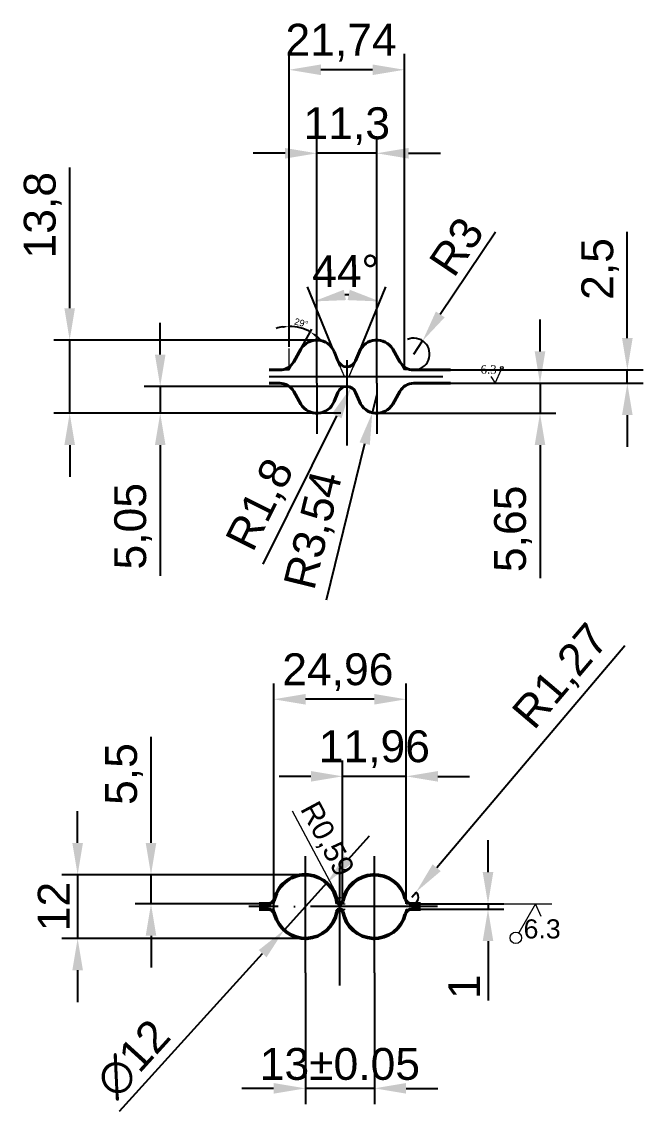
# Model space of a CAD drawing. Header units: millimetres. Extents: x 1526 to 31626, y -4643 to 9189.
# Drawn here: x 21896.2 to 22013.4, y -1678.7 to -1473.3 of the extents above; entities that cross this region are included whole.
import ezdxf

# ---------------------------------------------------------------- set-up
doc = ezdxf.new("R2010")
doc.units = ezdxf.units.MM
doc.linetypes.add('ACAD_ISO04W100', pattern=[30, 24, -3, 0, -3])
for name, color, linetype, lineweight in [('Main', 1, 'Continuous', 40), ('контурная', 7, 'Continuous', 50), ('осевые', 1, 'ACAD_ISO04W100', 25), ('тонкая', 7, 'Continuous', 20)]:
    doc.layers.add(name, color=color, linetype=linetype, lineweight=lineweight)
doc.layers.add('осевая', color=4, linetype='Continuous')
doc.styles.add('s1v4', font='arial.ttf', dxfattribs={"height": 4})
doc.styles.add('s1x3', font='times.ttf', dxfattribs={"height": 3})
doc.styles.get("Standard").update_dxf_attribs({"font": 'arial.ttf'})
doc.dimstyles.new('ISO-25', dxfattribs={"dimtxt": 2.5, "dimasz": 2.5, "dimexe": 1.25, "dimexo": 0.625, "dimtad": 1, "dimtxsty": 'Standard', "dimcen": 2.5, "dimadec": 0, "dimazin": 0, "dimtfac": 1, "dimtmove": 0, "dimatfit": 3, "dimfxl": 1, "dimarcsym": 0})
doc.dimstyles.new('s1v4', dxfattribs={"dimtxt": 4, "dimasz": 1.5, "dimexe": 1, "dimexo": 0, "dimgap": 0.7, "dimtad": 1, "dimtxsty": 'Standard', "dimcen": 1, "dimadec": 0, "dimazin": 0, "dimtfac": 1, "dimtix": 1, "dimtmove": 0, "dimatfit": 3, "dimfxl": 1, "dimlwd": -1, "dimlwe": 20, "dimarcsym": 0})
doc.dimstyles.new('s2v4', dxfattribs={"dimtxt": 8, "dimasz": 6, "dimexe": 3, "dimexo": 0, "dimgap": 1.5, "dimtad": 1, "dimtxsty": 'Standard', "dimcen": 2.5, "dimadec": 0, "dimazin": 0, "dimtfac": 1, "dimtmove": 0, "dimatfit": 3, "dimfxl": 1, "dimarcsym": 0})
doc.dimstyles.new('s2v4$0', dxfattribs={"dimtxt": 8, "dimasz": 6, "dimexe": 3, "dimexo": 0, "dimgap": 1.5, "dimtad": 1, "dimtxsty": 'Standard', "dimcen": 2.5, "dimadec": 0, "dimazin": 0, "dimtfac": 1, "dimtmove": 0, "dimatfit": 3, "dimfxl": 1, "dimarcsym": 0})

# ---------------------------------------------------------------- blocks, each defined once
blk = doc.blocks.new('*D1932')
at = {"layer": 'Defpoints', "color": 0, "transparency": 16777216}
for p in [(21977.07, -1541.46), (21993.97, -1541.46), (21963.17, -1547.11)]:
    blk.add_point(p, dxfattribs=at)
at = {"layer": 'тонкая', "color": 0, "lineweight": -2, "transparency": 16777216}
for p, q in [((21993.97, -1535.46), (21993.97, -1529.46)), ((21977.07, -1541.46), (21996.97, -1541.46)), ((21993.97, -1541.46), (21993.97, -1547.11)), ((21963.17, -1547.11), (21996.97, -1547.11)), ((21993.97, -1553.11), (21993.97, -1578.21))]:
    blk.add_line(p, q, dxfattribs=at)
at = {"layer": 'тонкая', "color": 0, "transparency": 16777216}
for points in [[(21992.97, -1535.46), (21994.97, -1535.46), (21993.97, -1541.46)], [(21992.97, -1553.11), (21994.97, -1553.11), (21993.97, -1547.11)]]:
    blk.add_solid(points, dxfattribs=at)
at = {"layer": 'тонкая', "color": 0, "transparency": 16777216, "insert": (21988.87, -1568.9), "char_height": 6, "attachment_point": 5, "rotation": 90}
blk.add_mtext('5,65', dxfattribs=at)
blk = doc.blocks.new('*D1933')
at = {"layer": 'Defpoints', "color": 0, "transparency": 16777216}
for p in [(21951.87, -1498.11), (21951.87, -1541.46), (21963.17, -1541.46)]:
    blk.add_point(p, dxfattribs=at)
at = {"layer": 'тонкая', "color": 0, "lineweight": -2, "transparency": 16777216}
for p, q in [((21951.87, -1541.46), (21951.87, -1495.11)), ((21963.17, -1541.46), (21963.17, -1495.11)), ((21945.87, -1498.11), (21939.87, -1498.11)), ((21963.17, -1498.11), (21951.87, -1498.11)), ((21969.17, -1498.11), (21975.17, -1498.11))]:
    blk.add_line(p, q, dxfattribs=at)
at = {"layer": 'тонкая', "color": 0, "transparency": 16777216}
for points in [[(21945.87, -1497.11), (21945.87, -1499.11), (21951.87, -1498.11)], [(21969.17, -1497.11), (21969.17, -1499.11), (21963.17, -1498.11)]]:
    blk.add_solid(points, dxfattribs=at)
at = {"layer": 'тонкая', "color": 0, "transparency": 16777216, "insert": (21957.52, -1493), "char_height": 6, "attachment_point": 5}
blk.add_mtext('11,3', dxfattribs=at)
blk = doc.blocks.new('*D1934')
at = {"layer": 'Defpoints', "color": 0, "transparency": 16777216}
for p in [(21957.52, -1542.06), (21922.33, -1547.11), (21956.41, -1547.11)]:
    blk.add_point(p, dxfattribs=at)
at = {"layer": 'тонкая', "color": 0, "lineweight": -2, "transparency": 16777216}
for p, q in [((21922.33, -1536.06), (21922.33, -1530.06)), ((21957.52, -1542.06), (21919.33, -1542.06)), ((21922.33, -1542.06), (21922.33, -1547.11)), ((21956.41, -1547.11), (21919.33, -1547.11)), ((21922.33, -1553.11), (21922.33, -1577.74))]:
    blk.add_line(p, q, dxfattribs=at)
at = {"layer": 'тонкая', "color": 0, "transparency": 16777216}
for points in [[(21921.33, -1536.06), (21923.33, -1536.06), (21922.33, -1542.06)], [(21921.33, -1553.11), (21923.33, -1553.11), (21922.33, -1547.11)]]:
    blk.add_solid(points, dxfattribs=at)
at = {"layer": 'тонкая', "color": 0, "transparency": 16777216, "insert": (21917.22, -1568.42), "char_height": 6, "attachment_point": 5, "rotation": 90}
blk.add_mtext('5,05', dxfattribs=at)
blk = doc.blocks.new('*D1935')
at = {"layer": 'Defpoints', "color": 0, "transparency": 16777216}
for p in [(21957.52, -1543.86), (21958.32, -1542.24)]:
    blk.add_point(p, dxfattribs=at)
at = {"layer": 'тонкая', "color": 0, "lineweight": -2, "transparency": 16777216}
blk.add_line((21941.72, -1575.58), (21955.64, -1547.62), dxfattribs=at)
at = {"layer": 'тонкая', "color": 0, "transparency": 16777216}
blk.add_solid([(21954.75, -1547.17), (21956.54, -1548.06), (21958.32, -1542.24)], dxfattribs=at)
at = {"layer": 'тонкая', "color": 0, "transparency": 16777216, "insert": (21941.53, -1564.49), "char_height": 6, "attachment_point": 5, "rotation": 63.5245}
blk.add_mtext('R1,8', dxfattribs=at)
blk = doc.blocks.new('*D1936')
at = {"layer": 'Defpoints', "color": 0, "transparency": 16777216}
for p in [(21977.07, -1538.96), (22010.44, -1538.96), (21977.07, -1541.46)]:
    blk.add_point(p, dxfattribs=at)
at = {"layer": 'тонкая', "color": 0, "lineweight": -2, "transparency": 16777216}
for p, q in [((22010.44, -1532.96), (22010.44, -1512.89)), ((21977.07, -1538.96), (22013.44, -1538.96)), ((22010.44, -1541.46), (22010.44, -1538.96)), ((21977.07, -1541.46), (22013.44, -1541.46)), ((22010.44, -1547.46), (22010.44, -1553.46))]:
    blk.add_line(p, q, dxfattribs=at)
at = {"layer": 'тонкая', "color": 0, "transparency": 16777216}
for points in [[(22009.44, -1532.96), (22011.44, -1532.96), (22010.44, -1538.96)], [(22009.44, -1547.46), (22011.44, -1547.46), (22010.44, -1541.46)]]:
    blk.add_solid(points, dxfattribs=at)
at = {"layer": 'тонкая', "color": 0, "transparency": 16777216, "insert": (22005.33, -1519.92), "char_height": 6, "attachment_point": 5, "rotation": 90}
blk.add_mtext('2,5', dxfattribs=at)
blk = doc.blocks.new('*D1937')
at = {"layer": 'Defpoints', "color": 0, "transparency": 16777216}
for p in [(21905.25, -1533.31), (21951.87, -1533.31), (21951.87, -1547.11)]:
    blk.add_point(p, dxfattribs=at)
at = {"layer": 'тонкая', "color": 0, "lineweight": -2, "transparency": 16777216}
for p, q in [((21905.25, -1527.31), (21905.25, -1500.77)), ((21951.87, -1533.31), (21902.25, -1533.31)), ((21905.25, -1547.11), (21905.25, -1533.31)), ((21951.87, -1547.11), (21902.25, -1547.11)), ((21905.25, -1553.11), (21905.25, -1559.11))]:
    blk.add_line(p, q, dxfattribs=at)
at = {"layer": 'тонкая', "color": 0, "transparency": 16777216}
for points in [[(21904.25, -1527.31), (21906.25, -1527.31), (21905.25, -1533.31)], [(21904.25, -1553.11), (21906.25, -1553.11), (21905.25, -1547.11)]]:
    blk.add_solid(points, dxfattribs=at)
at = {"layer": 'тонкая', "color": 0, "transparency": 16777216, "insert": (21900.15, -1509.79), "char_height": 6, "attachment_point": 5, "rotation": 90}
blk.add_mtext('13,8', dxfattribs=at)
blk = doc.blocks.new('*D1938')
at = {"layer": 'Defpoints', "color": 0, "transparency": 16777216}
for p in [(21971.82, -1533.47), (21970.15, -1535.96)]:
    blk.add_point(p, dxfattribs=at)
at = {"layer": 'тонкая', "color": 0, "lineweight": -2, "transparency": 16777216}
for p, q in [((21985.55, -1512.96), (21975.16, -1528.48)), ((21970.15, -1535.96), (21971.82, -1533.47))]:
    blk.add_line(p, q, dxfattribs=at)
blk.add_arc((21970.15, -1535.96), 3, 270, 113.4978, dxfattribs=at)
at = {"layer": 'тонкая', "color": 0, "transparency": 16777216}
blk.add_solid([(21974.33, -1527.92), (21975.99, -1529.04), (21971.82, -1533.47)], dxfattribs=at)
at = {"layer": 'тонкая', "color": 0, "transparency": 16777216, "insert": (21978.23, -1515.69), "char_height": 6, "attachment_point": 5, "rotation": 56.202}
blk.add_mtext('R3', dxfattribs=at)
blk = doc.blocks.new('*D1939')
at = {"layer": 'Defpoints', "color": 0, "transparency": 16777216}
for p in [(21959.64, -1524.95), (21956.24, -1538.2), (21958.73, -1538.35), (21957.06, -1540.21), (21957.97, -1540.21)]:
    blk.add_point(p, dxfattribs=at)
at = {"layer": 'тонкая', "color": 0, "lineweight": -2, "transparency": 16777216}
for p, q in [((21956.24, -1538.2), (21950.14, -1523.26)), ((21958.73, -1538.35), (21964.89, -1523.26))]:
    blk.add_line(p, q, dxfattribs=at)
blk.add_arc((21957.52, -1541.32), 16.51, 88.7352, 91.2648, dxfattribs=at)
at = {"layer": 'тонкая', "color": 0, "transparency": 16777216}
for points in [[(21957.36, -1525.79), (21956.95, -1523.84), (21951.28, -1526.04)], [(21958.08, -1523.84), (21957.68, -1525.79), (21963.76, -1526.04)]]:
    blk.add_solid(points, dxfattribs=at)
at = {"layer": 'тонкая', "color": 0, "transparency": 16777216, "insert": (21957.31, -1520.31), "char_height": 6, "attachment_point": 5, "rotation": 0.553}
blk.add_mtext('44°', dxfattribs=at)
blk = doc.blocks.new('*D1940')
at = {"layer": 'Defpoints', "color": 0, "transparency": 16777216}
for p in [(21946.65, -1482.37), (21946.65, -1530.13), (21968.39, -1538.96)]:
    blk.add_point(p, dxfattribs=at)
at = {"layer": 'тонкая', "color": 0, "lineweight": -2, "transparency": 16777216}
for p, q in [((21946.65, -1530.13), (21946.65, -1479.37)), ((21968.39, -1538.96), (21968.39, -1479.37)), ((21962.39, -1482.37), (21952.65, -1482.37))]:
    blk.add_line(p, q, dxfattribs=at)
at = {"layer": 'тонкая', "color": 0, "transparency": 16777216}
for points in [[(21952.65, -1481.37), (21952.65, -1483.37), (21946.65, -1482.37)], [(21962.39, -1481.37), (21962.39, -1483.37), (21968.39, -1482.37)]]:
    blk.add_solid(points, dxfattribs=at)
at = {"layer": 'тонкая', "color": 0, "transparency": 16777216, "insert": (21956.44, -1477.26), "char_height": 6, "attachment_point": 5}
blk.add_mtext('21,74', dxfattribs=at)
blk = doc.blocks.new('*D1941')
at = {"color": 0, "lineweight": -2, "transparency": 16777216}
for p, q in [((21946.65, -1534.58), (21946.65, -1530.13)), ((21947.4, -1537.59), (21950.94, -1531.24))]:
    blk.add_line(p, q, dxfattribs=at)
for start, end in [(98.7363, 107.4726), (60.9209, 90), (43.4483, 52.1846)]:
    blk.add_arc((21946.65, -1538.96), 8.21, start, end, dxfattribs=at)
at = {"color": 0, "transparency": 16777216}
for points in [[(21945.38, -1530.64), (21945.41, -1531.06), (21946.65, -1530.75)], [(21951.56, -1532.65), (21951.79, -1532.3), (21950.63, -1531.79)]]:
    blk.add_solid(points, dxfattribs=at)
at = {"layer": 'Defpoints', "color": 0, "transparency": 16777216}
for p in [(21949.37, -1531.22), (21946.65, -1534.89), (21947.25, -1537.87), (21946.65, -1538.96), (21946.65, -1538.96)]:
    blk.add_point(p, dxfattribs=at)
at = {"color": 0, "transparency": 16777216, "insert": (21948.94, -1530.09), "char_height": 1.25, "attachment_point": 5, "rotation": 345.4605}
blk.add_mtext('29°', dxfattribs=at)
blk = doc.blocks.new('*D1942')
at = {"layer": 'Defpoints', "color": 0, "transparency": 16777216}
for p in [(21963.17, -1543.57), (21962.33, -1547.01)]:
    blk.add_point(p, dxfattribs=at)
at = {"layer": 'тонкая', "color": 0, "lineweight": -2, "transparency": 16777216}
for p, q in [((21963.17, -1543.57), (21962.33, -1547.01)), ((21953.7, -1582.27), (21960.9, -1552.83))]:
    blk.add_line(p, q, dxfattribs=at)
at = {"layer": 'тонкая', "color": 0, "transparency": 16777216}
blk.add_solid([(21959.93, -1552.6), (21961.87, -1553.07), (21962.33, -1547.01)], dxfattribs=at)
at = {"layer": 'тонкая', "color": 0, "transparency": 16777216, "insert": (21951.62, -1569.25), "char_height": 6, "attachment_point": 5, "rotation": 76.2493}
blk.add_mtext('R3,54', dxfattribs=at)
blk = doc.blocks.new('*D1943')
at = {"layer": 'Defpoints', "color": 0, "transparency": 16777216}
for p in [(21943.74, -1601.03), (21943.74, -1639.6), (21968.7, -1639.6)]:
    blk.add_point(p, dxfattribs=at)
at = {"layer": 'тонкая', "color": 0, "lineweight": -2, "transparency": 16777216}
for p, q in [((21943.74, -1639.6), (21943.74, -1598.03)), ((21968.7, -1639.6), (21968.7, -1598.03)), ((21962.7, -1601.03), (21949.74, -1601.03))]:
    blk.add_line(p, q, dxfattribs=at)
at = {"layer": 'тонкая', "color": 0, "transparency": 16777216}
for points in [[(21949.74, -1600.03), (21949.74, -1602.03), (21943.74, -1601.03)], [(21962.7, -1600.03), (21962.7, -1602.03), (21968.7, -1601.03)]]:
    blk.add_solid(points, dxfattribs=at)
at = {"layer": 'тонкая', "color": 0, "transparency": 16777216, "insert": (21955.84, -1595.93), "char_height": 6, "attachment_point": 5}
blk.add_mtext('24,96', dxfattribs=at)
blk = doc.blocks.new('*D1944')
at = {"layer": 'Defpoints', "color": 0, "transparency": 16777216}
for p in [(21949.72, -1652.62), (21962.72, -1652.62), (21949.72, -1674.37)]:
    blk.add_point(p, dxfattribs=at)
at = {"layer": 'тонкая', "color": 0, "lineweight": -2, "transparency": 16777216}
for p, q in [((21949.72, -1652.62), (21949.72, -1677.37)), ((21962.72, -1652.62), (21962.72, -1677.37)), ((21943.72, -1674.37), (21937.72, -1674.37)), ((21962.72, -1674.37), (21949.72, -1674.37)), ((21968.72, -1674.37), (21974.72, -1674.37))]:
    blk.add_line(p, q, dxfattribs=at)
at = {"layer": 'тонкая', "color": 0, "transparency": 16777216}
for points in [[(21943.72, -1673.37), (21943.72, -1675.37), (21949.72, -1674.37)], [(21968.72, -1673.37), (21968.72, -1675.37), (21962.72, -1674.37)]]:
    blk.add_solid(points, dxfattribs=at)
at = {"layer": 'тонкая', "color": 0, "transparency": 16777216, "insert": (21956.22, -1669.81), "char_height": 6, "attachment_point": 5}
blk.add_mtext('13%%P0.05', dxfattribs=at)
blk = doc.blocks.new('*D1922')
at = {"layer": 'Defpoints', "color": 0, "transparency": 16777216}
for p in [(21956.74, -1615.56), (21968.7, -1633.1), (21956.74, -1639.6)]:
    blk.add_point(p, dxfattribs=at)
at = {"layer": 'тонкая', "color": 0, "lineweight": -2, "transparency": 16777216}
for p, q in [((21956.74, -1639.6), (21956.74, -1612.56)), ((21968.7, -1633.1), (21968.7, -1612.56)), ((21950.74, -1615.56), (21944.74, -1615.56)), ((21968.7, -1615.56), (21956.74, -1615.56)), ((21974.7, -1615.56), (21980.7, -1615.56))]:
    blk.add_line(p, q, dxfattribs=at)
at = {"layer": 'тонкая', "color": 0, "transparency": 16777216}
for points in [[(21950.74, -1614.56), (21950.74, -1616.56), (21956.74, -1615.56)], [(21974.7, -1614.56), (21974.7, -1616.56), (21968.7, -1615.56)]]:
    blk.add_solid(points, dxfattribs=at)
at = {"layer": 'тонкая', "color": 0, "transparency": 16777216, "insert": (21962.72, -1610.45), "char_height": 6, "attachment_point": 5}
blk.add_mtext('11,96', dxfattribs=at)
blk = doc.blocks.new('*D1945')
at = {"layer": 'Defpoints', "color": 0, "transparency": 16777216}
for p in [(21971.45, -1639.6), (21971.45, -1640.6), (21984.16, -1639.6)]:
    blk.add_point(p, dxfattribs=at)
at = {"layer": 'тонкая', "color": 0, "lineweight": -2, "transparency": 16777216}
for p, q in [((21984.16, -1633.6), (21984.16, -1627.6)), ((21971.45, -1639.6), (21987.16, -1639.6)), ((21971.45, -1640.6), (21987.16, -1640.6)), ((21984.16, -1639.6), (21984.16, -1640.6)), ((21984.16, -1646.6), (21984.16, -1657.81))]:
    blk.add_line(p, q, dxfattribs=at)
at = {"layer": 'тонкая', "color": 0, "transparency": 16777216}
for points in [[(21983.16, -1633.6), (21985.16, -1633.6), (21984.16, -1639.6)], [(21983.16, -1646.6), (21985.16, -1646.6), (21984.16, -1640.6)]]:
    blk.add_solid(points, dxfattribs=at)
at = {"layer": 'тонкая', "color": 0, "transparency": 16777216, "insert": (21979.65, -1655.21), "char_height": 6, "attachment_point": 5, "rotation": 90}
blk.add_mtext('1', dxfattribs=at)
blk = doc.blocks.new('*D1946')
at = {"layer": 'Defpoints', "color": 0, "transparency": 16777216}
for p in [(21969.77, -1638.33), (21970.6, -1637.36)]:
    blk.add_point(p, dxfattribs=at)
at = {"layer": 'тонкая', "color": 0, "lineweight": -2, "transparency": 16777216}
for p, q in [((22009.95, -1590.95), (21974.48, -1632.79)), ((21969.77, -1638.33), (21970.6, -1637.36))]:
    blk.add_line(p, q, dxfattribs=at)
blk.add_arc((21969.77, -1638.33), 1.27, 270, 49.699, dxfattribs=at)
at = {"layer": 'тонкая', "color": 0, "transparency": 16777216}
blk.add_solid([(21973.71, -1632.14), (21975.24, -1633.43), (21970.6, -1637.36)], dxfattribs=at)
at = {"layer": 'тонкая', "color": 0, "transparency": 16777216, "insert": (21998.19, -1596.93), "char_height": 6, "attachment_point": 5, "rotation": 49.699}
blk.add_mtext('R1,27', dxfattribs=at)
blk = doc.blocks.new('*D1947')
at = {"layer": 'Defpoints', "color": 0, "transparency": 16777216}
for p in [(21949.72, -1634.1), (21906.75, -1646.1), (21949.72, -1646.1)]:
    blk.add_point(p, dxfattribs=at)
at = {"layer": 'тонкая', "color": 0, "lineweight": -2, "transparency": 16777216}
for p, q in [((21906.75, -1628.1), (21906.75, -1622.1)), ((21949.72, -1634.1), (21903.75, -1634.1)), ((21906.75, -1634.1), (21906.75, -1646.1)), ((21949.72, -1646.1), (21903.75, -1646.1)), ((21906.75, -1652.1), (21906.75, -1658.1))]:
    blk.add_line(p, q, dxfattribs=at)
at = {"layer": 'тонкая', "color": 0, "transparency": 16777216}
for points in [[(21905.75, -1628.1), (21907.75, -1628.1), (21906.75, -1634.1)], [(21905.75, -1652.1), (21907.75, -1652.1), (21906.75, -1646.1)]]:
    blk.add_solid(points, dxfattribs=at)
at = {"layer": 'тонкая', "color": 0, "transparency": 16777216, "insert": (21902.24, -1640.1), "char_height": 6, "attachment_point": 5, "rotation": 90}
blk.add_mtext('12', dxfattribs=at)
blk = doc.blocks.new('*D1948')
at = {"layer": 'Defpoints', "color": 0, "transparency": 16777216}
for p in [(21955.95, -1638.49), (21956.22, -1639.01)]:
    blk.add_point(p, dxfattribs=at)
at = {"layer": 'тонкая', "color": 0, "transparency": 16777216}
for p, q in [((21947.19, -1622.05), (21955.24, -1637.17)), ((21956.22, -1639.01), (21955.95, -1638.49))]:
    blk.add_line(p, q, dxfattribs=at)
at = {"layer": 'тонкая', "color": 0, "lineweight": 20, "transparency": 16777216}
blk.add_arc((21956.22, -1639.01), 0.59, 350.4794, 118.0546, dxfattribs=at)
at = {"layer": 'тонкая', "color": 0, "transparency": 16777216}
blk.add_solid([(21955.46, -1637.05), (21955.02, -1637.28), (21955.95, -1638.49)], dxfattribs=at)
at = {"layer": 'тонкая', "color": 0, "transparency": 16777216, "insert": (21953.6, -1627.49), "char_height": 4, "attachment_point": 5, "rotation": 298.0546}
blk.add_mtext('R0,59', dxfattribs=at)
blk = doc.blocks.new('*D1949')
at = {"layer": 'Defpoints', "color": 0, "transparency": 16777216}
for p in [(21953.76, -1635.66), (21945.69, -1644.54)]:
    blk.add_point(p, dxfattribs=at)
at = {"layer": 'тонкая', "color": 0, "lineweight": -2, "transparency": 16777216}
for p, q in [((21957.79, -1631.22), (21961.83, -1626.78)), ((21953.76, -1635.66), (21945.69, -1644.54)), ((21914.67, -1678.68), (21941.65, -1648.98))]:
    blk.add_line(p, q, dxfattribs=at)
blk.add_arc((21949.72, -1640.1), 6, 165.9088, 256.3929, dxfattribs=at)
at = {"layer": 'тонкая', "color": 0, "transparency": 16777216}
for points in [[(21957.05, -1630.55), (21958.53, -1631.89), (21953.76, -1635.66)], [(21940.91, -1648.31), (21942.39, -1649.66), (21945.69, -1644.54)]]:
    blk.add_solid(points, dxfattribs=at)
at = {"layer": 'тонкая', "color": 0, "transparency": 16777216, "insert": (21917.24, -1668.81), "char_height": 6, "attachment_point": 5, "rotation": 47.7451}
blk.add_mtext('∅12', dxfattribs=at)
blk = doc.blocks.new('*D1950')
at = {"layer": 'Defpoints', "color": 0, "transparency": 16777216}
for p in [(21920.59, -1634.1), (21941, -1634.1), (21941, -1639.6)]:
    blk.add_point(p, dxfattribs=at)
at = {"layer": 'тонкая', "color": 0, "lineweight": -2, "transparency": 16777216}
for p, q in [((21920.59, -1628.1), (21920.59, -1608.13)), ((21941, -1634.1), (21917.59, -1634.1)), ((21920.59, -1639.6), (21920.59, -1634.1)), ((21941, -1639.6), (21917.59, -1639.6)), ((21920.59, -1645.6), (21920.59, -1651.6))]:
    blk.add_line(p, q, dxfattribs=at)
at = {"layer": 'тонкая', "color": 0, "transparency": 16777216}
for points in [[(21919.59, -1628.1), (21921.59, -1628.1), (21920.59, -1634.1)], [(21919.59, -1645.6), (21921.59, -1645.6), (21920.59, -1639.6)]]:
    blk.add_solid(points, dxfattribs=at)
at = {"layer": 'тонкая', "color": 0, "transparency": 16777216, "insert": (21915.5, -1615.12), "char_height": 6, "attachment_point": 5, "rotation": 90}
blk.add_mtext('5,5', dxfattribs=at)

msp = doc.modelspace()

# ---------------------------------------------------------------- linework, layer by layer
at = {"layer": 'Main', "color": 1}
for p, q in [((21947.50268, -1537.41609), (21948.83689, -1535.01693)), ((21955.84995, -1537.24023), (21955.13736, -1535.49409)), ((21959.18309, -1537.24023), (21959.89567, -1535.49409)), ((21967.53035, -1537.41609), (21966.19615, -1535.01693)), ((21944.88083, -1538.95804), (21942.88128, -1538.95804)), ((21970.1522, -1538.95804), (21977.07105, -1538.95804)), ((21944.88083, -1541.45804), (21942.88128, -1541.45804)), ((21970.1522, -1541.45804), (21977.07105, -1541.45804)), ((21947.50268, -1542.99999), (21948.83689, -1545.39914)), ((21955.84995, -1543.17584), (21955.13736, -1544.92199)), ((21959.18309, -1543.17584), (21959.89567, -1544.92199)), ((21967.53035, -1542.99999), (21966.19615, -1545.39914))]:
    msp.add_line(p, q, dxfattribs=at)
for centre, radius, start, end in [((21951.86652, -1536.84804), 3.54, 22.4868524, 148.8512841), ((21963.16652, -1536.84804), 3.54, 31.1487159, 157.5131476), ((21944.88083, -1535.95804), 3, 270, 330.9209061), ((21957.51652, -1536.56012), 1.8, 202.2, 337.8), ((21970.1522, -1535.95804), 3, 209.0790939, 270), ((21944.88083, -1544.45804), 3, 29.0790939, 90), ((21957.51652, -1543.85595), 1.8, 22.2, 157.8), ((21970.1522, -1544.45804), 3, 90, 150.9209061), ((21951.86652, -1543.56804), 3.54, 211.1487159, 337.5131476), ((21963.16652, -1543.56804), 3.54, 202.4868524, 328.8512841)]:
    msp.add_arc(centre, radius, start, end, dxfattribs=at)
at = {"layer": 'контурная'}
for p, q in [((21942.67158, -1639.60108), (21940.99538, -1639.60108)), ((21942.67158, -1640.60108), (21940.99538, -1640.60108)), ((21969.77407, -1639.60108), (21971.45028, -1639.60108)), ((21969.77407, -1640.60108), (21971.45028, -1640.60108))]:
    msp.add_line(p, q, dxfattribs=at)
for centre, radius, start, end in [((21949.72283, -1640.10108), 6, 4.7801918, 165.9087851), ((21962.72283, -1640.10108), 6, 14.0912149, 170.4794045), ((21942.67158, -1638.33108), 1.27, 270, 345.9087851), ((21969.77407, -1638.33108), 1.27, 194.0912149, 270), ((21942.67158, -1641.87108), 1.27, 14.0912149, 90), ((21956.22206, -1639.01108), 0.59, 189.5205955, 270), ((21956.22206, -1641.19108), 0.59, 90, 170.4794045), ((21956.22359, -1639.01108), 0.59, 270, 350.4794045), ((21956.22359, -1641.19108), 0.59, 9.5205955, 90), ((21969.77407, -1641.87108), 1.27, 90, 165.9087851), ((21949.72283, -1640.10108), 6, 194.0912149, 350.4794045), ((21962.72283, -1640.10108), 6, 189.5205955, 345.9087851)]:
    msp.add_arc(centre, radius, start, end, dxfattribs=at)
at = {"layer": 'осевая'}
for p, q in [((21957.51652, -1537.10804), (21957.51652, -1553.21551)), ((21942.88128, -1540.20804), (21975.63583, -1540.20804)), ((21951.86652, -1541.45804), (21951.86652, -1551.02077)), ((21963.16652, -1541.45804), (21963.16652, -1551.02077))]:
    msp.add_line(p, q, dxfattribs=at)
at = {"layer": 'осевые'}
for p, q in [((21949.72283, -1652.62451), (21949.72283, -1630.5726)), ((21962.72283, -1652.62451), (21962.72283, -1630.5726)), ((21956.22283, -1654.98172), (21956.22283, -1632.78787)), ((21974.64959, -1640.10108), (21939.04675, -1640.10108))]:
    msp.add_line(p, q, dxfattribs=at)
at = {"layer": 'тонкая'}
for p, q in [((21946.64518, -1538.95804), (21946.64518, -1534.88878)), ((21946.64518, -1538.95804), (21947.25222, -1537.86646)), ((21968.38786, -1538.95804), (21967.78082, -1537.86646)), ((21944.88083, -1538.95804), (21946.64518, -1538.95804)), ((21957.06109, -1540.20804), (21956.23958, -1538.195)), ((21957.97195, -1540.20804), (21958.7314, -1538.34705)), ((21970.1522, -1538.95804), (21968.38786, -1538.95804)), ((21976.93492, -1541.43193), (21985.70836, -1541.43193)), ((21943.7437, -1639.60108), (21943.08588, -1639.60108)), ((21943.7437, -1640.60108), (21943.08588, -1640.60108)), ((21956.22206, -1639.60108), (21955.62241, -1639.60108)), ((21956.22206, -1639.60108), (21957.20999, -1639.60108)), ((21956.22206, -1640.60108), (21957.20999, -1640.60108)), ((21968.70196, -1639.60108), (21969.53973, -1639.60108)), ((21968.70196, -1640.60108), (21969.53973, -1640.60108)), ((21980.60299, -1639.60108), (21996.20941, -1639.60108))]:
    msp.add_line(p, q, dxfattribs=at)
for points in [[(21984.69972, -1540.1934), (21985.50324, -1541.43193), (21986.73394, -1538.79268)], [(21994.18704, -1641.99067), (21993.10584, -1639.60108), (21989.95397, -1645.06029)]]:
    msp.add_lwpolyline(points, dxfattribs=at)
for centre, radius in [((21986.77725, -1538.53977), 0.24941), ((21989.41514, -1645.99356), 1.07765)]:
    msp.add_circle(centre, radius, dxfattribs=at)
for centre, start, end in [((21949.72283, -1640.10108), 168.9588089, 175.2198082), ((21949.72283, -1640.10108), 184.7801918, 191.0411911), ((21962.72283, -1640.10108), 172.0771278, 175.2198082), ((21962.72283, -1640.10108), 184.7801918, 187.9228722), ((21962.72283, -1640.10108), 4.7801918, 12.165435), ((21962.72283, -1640.10108), 347.834565, 355.2198082)]:
    msp.add_arc(centre, 6, start, end, dxfattribs=at)

# ---------------------------------------------------------------- texts
for height, style, p in [(1.6, 's1x3', (21982.76184, -1539.65587)), (3.6, 's1v4', (21990.87394, -1646.11261))]:
    msp.add_text('6.3', height=height, dxfattribs=dict(at, style=style)).set_placement(p)

# ---------------------------------------------------------------- dimensions: what is measured, and where the dimension line sits
dim = msp.add_angular_dim_2l(base=(21949.36898, -1531.21738), line1=((21946.64518, -1538.95804), (21946.64518, -1534.88878)), line2=((21946.64518, -1538.95804), (21947.25222, -1537.86646)), dimstyle='ISO-25', override={"dimscale": 0.5})
dim.commit()
dim.dimension.update_dxf_attribs({"geometry": '*D1941', "text_midpoint": (21948.94393, -1530.09466)})
for base, p1, p2, picture, middle in [((21946.64518, -1482.36656), (21968.38786, -1538.95804), (21946.64518, -1530.12713), '*D1940', (21956.44397, -1482.36656)), ((21951.86652, -1498.10817), (21963.16652, -1541.45804), (21951.86652, -1541.45804), '*D1933', (21957.51652, -1498.10817)), ((21943.7437, -1601.03498), (21968.70196, -1639.60108), (21943.7437, -1639.60108), '*D1943', (21955.84381, -1601.03498)), ((21956.7437, -1615.55546), (21968.70196, -1633.10266), (21956.7437, -1639.60108), '*D1922', (21962.72283, -1615.55546))]:
    dim = msp.add_linear_dim(base=base, p1=p1, p2=p2, dimstyle='s2v4$0', override={"dimtxt": 6}, dxfattribs=at)
    dim.commit()
    dim.dimension.update_dxf_attribs({"geometry": picture, "text_midpoint": middle, "dimtype": 160})
for base, p1, p2, dimstyle, picture, middle in [((21905.25477, -1533.30804), (21951.86652, -1547.10804), (21951.86652, -1533.30804), 's2v4$0', '*D1937', (21905.25477, -1509.78621)), ((22010.44069, -1538.95804), (21977.07105, -1541.45804), (21977.07105, -1538.95804), 's2v4$0', '*D1936', (22010.44069, -1519.92257)), ((21993.97247, -1541.45804), (21963.16652, -1547.10804), (21977.07105, -1541.45804), 's2v4$0', '*D1932', (21993.97247, -1568.8951)), ((21922.32586, -1547.10804), (21957.51652, -1542.05595), (21956.41312, -1547.10804), 's2v4', '*D1934', (21922.32586, -1568.42318)), ((21920.59347, -1634.10108), (21940.99538, -1639.60108), (21940.99538, -1634.10108), 's2v4$0', '*D1950', (21920.59347, -1615.11677)), ((21906.75121, -1646.10108), (21949.72283, -1634.10108), (21949.72283, -1646.10108), 's2v4$0', '*D1947', (21906.75121, -1640.10108)), ((21984.16147, -1639.60108), (21971.45028, -1640.60108), (21971.45028, -1639.60108), 's2v4$0', '*D1945', (21984.16147, -1655.20613))]:
    dim = msp.add_linear_dim(base=base, p1=p1, p2=p2, angle=90, dimstyle=dimstyle, override={"dimtxt": 6}, dxfattribs=at)
    dim.commit()
    dim.dimension.update_dxf_attribs({"geometry": picture, "text_midpoint": middle, "dimtype": 160})
for center, mpoint, picture, middle in [((21970.1522, -1535.95804), (21971.821, -1533.46503), '*D1938', (21978.22769, -1515.68674)), ((21963.16652, -1543.56804), (21962.32507, -1547.00658), '*D1942', (21951.62494, -1569.25219))]:
    dim = msp.add_radius_dim(center=center, mpoint=mpoint, dimstyle='s2v4', override={"dimtxt": 6}, dxfattribs=at)
    dim.commit()
    dim.dimension.update_dxf_attribs({"geometry": picture, "text_midpoint": middle})
dim = msp.add_angular_dim_2l(base=(21959.64327, -1524.94896), line1=((21957.06109, -1540.20804), (21956.23958, -1538.195)), line2=((21957.97195, -1540.20804), (21958.7314, -1538.34705)), dimstyle='s2v4', override={"dimtxt": 6}, dxfattribs=at)
dim.commit()
dim.dimension.update_dxf_attribs({"geometry": '*D1939', "text_midpoint": (21957.35714, -1524.8122), "dimtype": 162})
for center, mpoint, picture, middle in [((21957.51652, -1543.85595), (21958.31899, -1542.24473), '*D1935', (21946.10438, -1566.76969)), ((21969.77407, -1638.33108), (21970.59551, -1637.36251), '*D1946', (22002.08742, -1600.22984))]:
    dim = msp.add_radius_dim(center=center, mpoint=mpoint, dimstyle='s2v4', override={"dimtxt": 6}, dxfattribs=at)
    dim.commit()
    dim.dimension.update_dxf_attribs({"geometry": picture, "text_midpoint": middle, "dimtype": 164})
dim = msp.add_radius_dim(center=(21956.22359, -1639.01108), mpoint=(21955.94611, -1638.49041), dimstyle='s1v4', dxfattribs=at)
dim.commit()
dim.dimension.update_dxf_attribs({"geometry": '*D1948', "text_midpoint": (21953.59963, -1627.48796)})
dim = msp.add_diameter_dim_2p(p1=(21953.75741, -1635.66012), p2=(21945.68824, -1644.54204), dimstyle='s2v4', override={"dimtxt": 6}, dxfattribs=at)
dim.commit()
dim.dimension.update_dxf_attribs({"geometry": '*D1949', "text_midpoint": (21920.74666, -1671.99582), "dimtype": 163})
dim = msp.add_linear_dim(base=(21949.72283, -1674.37094), p1=(21962.72283, -1652.62451), p2=(21949.72283, -1652.62451), text='<>%%P0.05', dimstyle='s2v4$0', override={"dimtxt": 6}, dxfattribs=at)
dim.commit()
dim.dimension.update_dxf_attribs({"geometry": '*D1944', "text_midpoint": (21956.22283, -1674.37094), "dimtype": 160})

doc.saveas('drawing.dxf')
